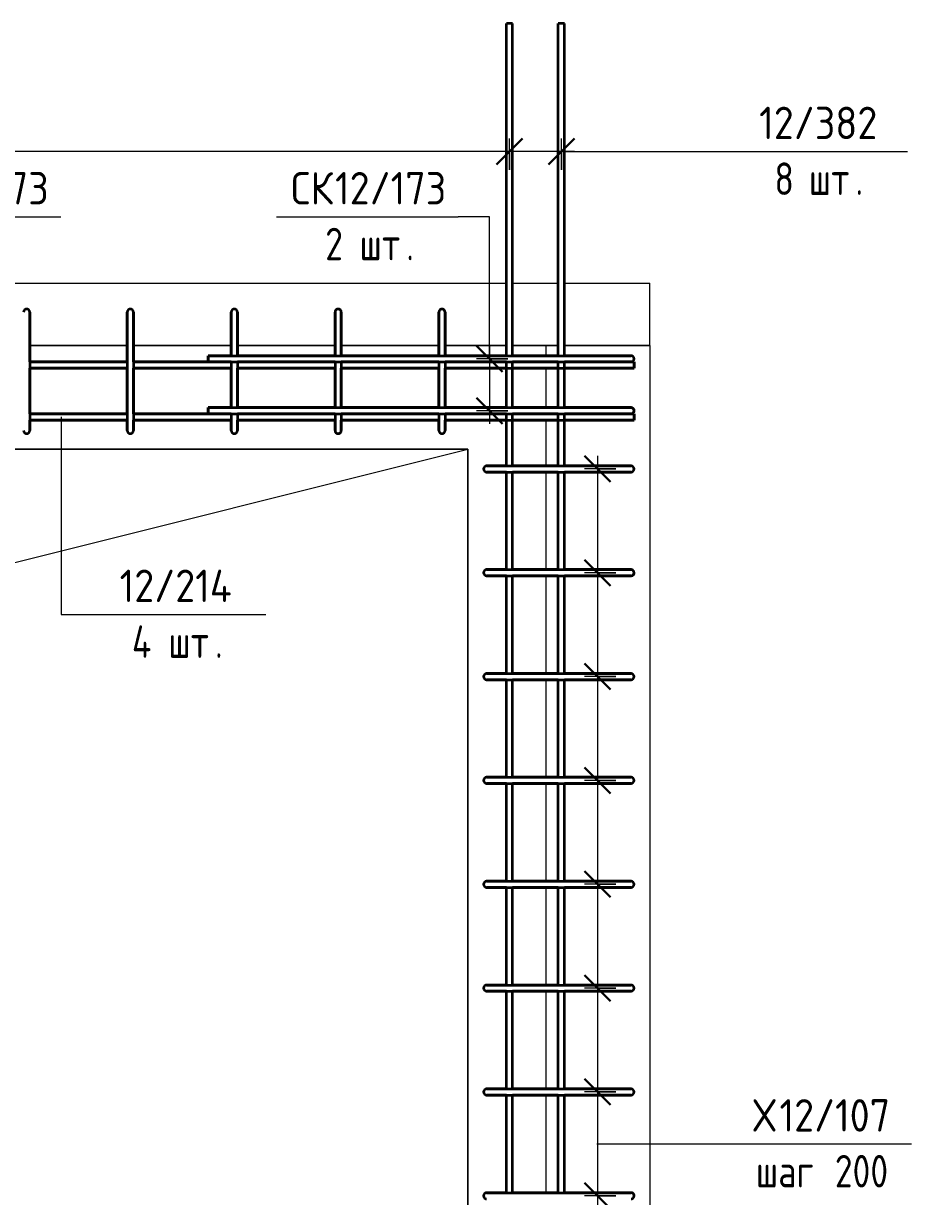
# Model space of a CAD drawing. Header units: millimetres. Extents: x -39709 to 12452, y -4989 to 80275.
# Drawn here: x 10721 to 12432, y 1411 to 3670 of the extents above; entities that cross this region are included whole.
import ezdxf

# ---------------------------------------------------------------- set-up
doc = ezdxf.new("R2010")
doc.units = ezdxf.units.MM
for name, color, linetype, lineweight in [('AA_Dim', 7, 'Continuous', 9), ('AA_Dim-25', 7, 'Continuous', 9), ('AA_Vinoska', 7, 'Continuous', 9), ('AF_Okno', 7, 'Continuous', 20), ('AF_Perekritie_Опалубка', 253, 'Continuous', 20), ('AF_Stena_Опалубка', 253, 'Continuous', 20), ('KR_Armatura_Tonkie', 7, 'Continuous', 20)]:
    doc.layers.add(name, color=color, linetype=linetype, lineweight=lineweight)
doc.styles.add('ISOCPEUR_6', font='isocpeur.TTF', dxfattribs={"width": 0.9, "height": 62.5})
doc.styles.add('ISOCPEUR_7', font='isocpeur.TTF', dxfattribs={"width": 0.8, "height": 62.5})
doc.dimstyles.new('10_Раскладка_арматуры_с_засечками', dxfattribs={"dimscale": 304.8, "dimtxt": 0.18, "dimasz": 0.164042, "dimexe": 0.082021, "dimexo": 0, "dimgap": 0, "dimtad": 1, "dimdec": 3, "dimrnd": 0.001, "dimdsep": 46, "dimtxsty": 'ISOCPEUR_7', "dimblk1": 'OBLIQUE', "dimblk2": 'OBLIQUE', "dimsah": 1, "dimcen": 0.09, "dimdle": 0.082021, "dimazin": 0, "dimtfac": 1, "dimtdec": 4, "dimtix": 1, "dimtmove": 0, "dimatfit": 3, "dimfxl": 1, "dimtvp": 1, "dimtolj": 1, "dimtzin": 0, "dimlwd": 18, "dimlwe": 18, "dimarcsym": 2})
doc.dimstyles.new('10_Раскладка_арматуры_с_засечками_3', dxfattribs={"dimscale": 304.8, "dimtxt": 0.18, "dimasz": 0.164042, "dimexe": 0.082021, "dimexo": 0, "dimgap": 0, "dimtad": 1, "dimdec": 3, "dimrnd": 0.001, "dimdsep": 46, "dimtxsty": 'ISOCPEUR_6', "dimblk1": 'OBLIQUE', "dimblk2": 'OBLIQUE', "dimsah": 1, "dimcen": 0.09, "dimdle": 0.082021, "dimazin": 0, "dimtfac": 1, "dimtdec": 4, "dimtix": 1, "dimtmove": 0, "dimatfit": 3, "dimfxl": 1, "dimtvp": 1, "dimtolj": 1, "dimtzin": 0, "dimlwd": 18, "dimlwe": 18, "dimarcsym": 2})

# ---------------------------------------------------------------- blocks, each defined once
blk = doc.blocks.new('231_Отверстие прямоугольное в стене _Окно_Стена_ - Отверстие прямоугольное с обрамлением-4137425-Схема обрамления отверстия в стене 1500х2500')
at = {"layer": 'AF_Okno', "lineweight": 9}
blk.add_line((-36479.9, 2550), (-35279.9, 2850), dxfattribs=at)
blk = doc.blocks.new('DIMBLOCK175-Схема обрамления отверстия в стене 1500х2500')
at = {"layer": 'AA_Dim-25', "lineweight": 30}
for p, q in [((11657.5, 3423.4), (11682.5, 3448.4)), ((11757.5, 3423.4), (11782.5, 3448.4)), ((11657.5, 3423.4), (11632.5, 3398.4)), ((11757.5, 3423.4), (11732.5, 3398.4))]:
    blk.add_line(p, q, dxfattribs=at)
at = {"layer": 'AA_Dim-25', "lineweight": 18}
for p, q in [((11657.5, 3388.1), (11657.5, 3448.4)), ((11757.5, 3388.1), (11757.5, 3448.4)), ((11782.5, 3423.4), (11657.5, 3423.4)), ((11657.5, 3423.4), (11657.5, 3388.1)), ((11757.5, 3423.4), (11757.5, 3388.1))]:
    blk.add_line(p, q, dxfattribs=at)
blk = doc.blocks.new('_Oblique')
at = {"color": 0, "linetype": 'ByBlock', "lineweight": -2}
blk.add_line((-0.5, -0.5), (0.5, 0.5), dxfattribs=at)
blk = doc.blocks.new('DIMBLOCK176-Схема обрамления отверстия в стене 1500х2500')
at = {"layer": 'AA_Dim-25', "lineweight": 30}
for p, q in [((9997.5, 3423.4), (10022.5, 3448.4)), ((11657.5, 3423.4), (11682.5, 3448.4)), ((9997.5, 3423.4), (9972.5, 3398.4)), ((11657.5, 3423.4), (11632.5, 3398.4))]:
    blk.add_line(p, q, dxfattribs=at)
at = {"layer": 'AA_Dim-25', "lineweight": 18}
for p, q in [((9997.5, 3388.1), (9997.5, 3448.4)), ((11657.5, 3388.1), (11657.5, 3448.4)), ((11657.5, 3423.4), (9997.5, 3423.4)), ((9997.5, 3423.4), (9997.5, 3388.1)), ((11657.5, 3423.4), (11657.5, 3388.1))]:
    blk.add_line(p, q, dxfattribs=at)
blk = doc.blocks.new('042_М_Арматуры - Диам длина поз _ Комментарий-3662934-Схема обрамления отверстия в стене 1500х2500')
at = {"layer": 'AA_Vinoska'}
blk.add_line((-34755.3, -236), (-34405.3, -236), dxfattribs=at)
blk = doc.blocks.new('DIMBLOCK190-Схема обрамления отверстия в стене 1500х2500')
at = {"layer": 'AA_Dim-25', "lineweight": 30}
for p, q in [((11826.8, 2812), (11801.8, 2837)), ((11826.8, 2812), (11851.8, 2787)), ((11826.8, 2612), (11801.8, 2637)), ((11826.8, 2612), (11851.8, 2587))]:
    blk.add_line(p, q, dxfattribs=at)
at = {"layer": 'AA_Dim-25', "lineweight": 18}
for p, q in [((11826.8, 2837), (11826.8, 2612)), ((11862.2, 2812), (11801.8, 2812)), ((11826.8, 2812), (11862.2, 2812)), ((11862.2, 2612), (11801.8, 2612)), ((11826.8, 2612), (11862.2, 2612))]:
    blk.add_line(p, q, dxfattribs=at)
blk = doc.blocks.new('DIMBLOCK191-Схема обрамления отверстия в стене 1500х2500')
at = {"layer": 'AA_Dim-25', "lineweight": 30}
for p, q in [((11826.8, 2612), (11801.8, 2637)), ((11826.8, 2612), (11851.8, 2587)), ((11826.8, 2412), (11801.8, 2437)), ((11826.8, 2412), (11851.8, 2387))]:
    blk.add_line(p, q, dxfattribs=at)
at = {"layer": 'AA_Dim-25', "lineweight": 18}
for p, q in [((11862.2, 2612), (11801.8, 2612)), ((11826.8, 2612), (11826.8, 2412)), ((11826.8, 2612), (11862.2, 2612)), ((11862.2, 2412), (11801.8, 2412)), ((11826.8, 2412), (11862.2, 2412))]:
    blk.add_line(p, q, dxfattribs=at)
blk = doc.blocks.new('DIMBLOCK192-Схема обрамления отверстия в стене 1500х2500')
at = {"layer": 'AA_Dim-25', "lineweight": 30}
for p, q in [((11826.8, 2412), (11801.8, 2437)), ((11826.8, 2412), (11851.8, 2387)), ((11826.8, 2212), (11801.8, 2237)), ((11826.8, 2212), (11851.8, 2187))]:
    blk.add_line(p, q, dxfattribs=at)
at = {"layer": 'AA_Dim-25', "lineweight": 18}
for p, q in [((11862.2, 2412), (11801.8, 2412)), ((11826.8, 2412), (11826.8, 2212)), ((11826.8, 2412), (11862.2, 2412)), ((11862.2, 2212), (11801.8, 2212)), ((11826.8, 2212), (11862.2, 2212))]:
    blk.add_line(p, q, dxfattribs=at)
blk = doc.blocks.new('DIMBLOCK193-Схема обрамления отверстия в стене 1500х2500')
at = {"layer": 'AA_Dim-25', "lineweight": 30}
for p, q in [((11826.8, 2212), (11801.8, 2237)), ((11826.8, 2212), (11851.8, 2187)), ((11826.8, 2012), (11801.8, 2037)), ((11826.8, 2012), (11851.8, 1987))]:
    blk.add_line(p, q, dxfattribs=at)
at = {"layer": 'AA_Dim-25', "lineweight": 18}
for p, q in [((11862.2, 2212), (11801.8, 2212)), ((11826.8, 2212), (11826.8, 2012)), ((11826.8, 2212), (11862.2, 2212)), ((11862.2, 2012), (11801.8, 2012)), ((11826.8, 2012), (11862.2, 2012))]:
    blk.add_line(p, q, dxfattribs=at)
blk = doc.blocks.new('DIMBLOCK194-Схема обрамления отверстия в стене 1500х2500')
at = {"layer": 'AA_Dim-25', "lineweight": 30}
for p, q in [((11826.8, 2012), (11801.8, 2037)), ((11826.8, 2012), (11851.8, 1987)), ((11826.8, 1812), (11801.8, 1837)), ((11826.8, 1812), (11851.8, 1787))]:
    blk.add_line(p, q, dxfattribs=at)
at = {"layer": 'AA_Dim-25', "lineweight": 18}
for p, q in [((11862.2, 2012), (11801.8, 2012)), ((11826.8, 2012), (11826.8, 1812)), ((11826.8, 2012), (11862.2, 2012)), ((11862.2, 1812), (11801.8, 1812)), ((11826.8, 1812), (11862.2, 1812))]:
    blk.add_line(p, q, dxfattribs=at)
blk = doc.blocks.new('DIMBLOCK195-Схема обрамления отверстия в стене 1500х2500')
at = {"layer": 'AA_Dim-25', "lineweight": 30}
for p, q in [((11826.8, 1812), (11801.8, 1837)), ((11826.8, 1812), (11851.8, 1787)), ((11826.8, 1612), (11801.8, 1637)), ((11826.8, 1612), (11851.8, 1587))]:
    blk.add_line(p, q, dxfattribs=at)
at = {"layer": 'AA_Dim-25', "lineweight": 18}
for p, q in [((11862.2, 1812), (11801.8, 1812)), ((11826.8, 1812), (11826.8, 1612)), ((11826.8, 1812), (11862.2, 1812)), ((11862.2, 1612), (11801.8, 1612)), ((11826.8, 1612), (11862.2, 1612))]:
    blk.add_line(p, q, dxfattribs=at)
blk = doc.blocks.new('DIMBLOCK196-Схема обрамления отверстия в стене 1500х2500')
at = {"layer": 'AA_Dim-25', "lineweight": 30}
for p, q in [((11826.8, 1612), (11801.8, 1637)), ((11826.8, 1612), (11851.8, 1587)), ((11826.8, 1412), (11801.8, 1437)), ((11826.8, 1412), (11851.8, 1387))]:
    blk.add_line(p, q, dxfattribs=at)
at = {"layer": 'AA_Dim-25', "lineweight": 18}
for p, q in [((11862.2, 1612), (11801.8, 1612)), ((11826.8, 1612), (11826.8, 1412)), ((11826.8, 1612), (11862.2, 1612)), ((11862.2, 1412), (11801.8, 1412)), ((11826.8, 1412), (11862.2, 1412))]:
    blk.add_line(p, q, dxfattribs=at)
blk = doc.blocks.new('DIMBLOCK197-Схема обрамления отверстия в стене 1500х2500')
at = {"layer": 'AA_Dim-25', "lineweight": 30}
for p, q in [((11826.8, 1412), (11801.8, 1437)), ((11826.8, 1412), (11851.8, 1387)), ((11826.8, 1212), (11801.8, 1237)), ((11826.8, 1212), (11851.8, 1187))]:
    blk.add_line(p, q, dxfattribs=at)
at = {"layer": 'AA_Dim-25', "lineweight": 18}
for p, q in [((11862.2, 1412), (11801.8, 1412)), ((11826.8, 1412), (11826.8, 1212)), ((11826.8, 1412), (11862.2, 1412)), ((11862.2, 1212), (11801.8, 1212)), ((11826.8, 1212), (11862.2, 1212))]:
    blk.add_line(p, q, dxfattribs=at)
blk = doc.blocks.new('DIMBLOCK215-Схема обрамления отверстия в стене 1500х2500')
at = {"layer": 'AA_Dim-25', "lineweight": 30}
for p, q in [((11618.9, 3024), (11593.9, 3049)), ((11618.9, 3024), (11643.9, 2999)), ((11618.9, 2924), (11593.9, 2949)), ((11618.9, 2924), (11643.9, 2899))]:
    blk.add_line(p, q, dxfattribs=at)
at = {"layer": 'AA_Dim-25', "lineweight": 18}
for p, q in [((11618.9, 3049), (11618.9, 2899)), ((11654.3, 3024), (11593.9, 3024)), ((11618.9, 3024), (11654.3, 3024)), ((11654.3, 2924), (11593.9, 2924)), ((11618.9, 2924), (11654.3, 2924))]:
    blk.add_line(p, q, dxfattribs=at)

msp = doc.modelspace()

# ---------------------------------------------------------------- linework, layer by layer
at = {"layer": 'AA_Vinoska'}
for p, q in [((11760.1668, 3423.439), (12073.8699, 3423.439)), ((11618.9402, 3297.6577), (11558.8267, 3297.6577)), ((11618.9402, 3032.9737), (11618.9402, 3297.6577)), ((10794.0823, 2912.3553), (10794.0823, 2531.8292)), ((10794.0823, 2531.8292), (10838.5594, 2531.8292)), ((11825.7535, 1511.8911), (12081.7192, 1511.8911))]:
    msp.add_line(p, q, dxfattribs=at)
at = {"layer": 'AF_Perekritie_Опалубка'}
for p, q in [((10003.4932, 3170), (11651.4932, 3170)), ((11663.4932, 3170), (11751.4932, 3170)), ((11763.4932, 3170), (11927.4932, 3170)), ((11927.4932, 3050), (11927.4932, 3170)), ((10921.4932, 3050), (10733.4932, 3050)), ((11121.4932, 3050), (10933.4932, 3050)), ((11321.4932, 3050), (11133.4932, 3050)), ((11521.4932, 3050), (11333.4932, 3050)), ((11651.4932, 3050), (11533.4932, 3050)), ((11751.4932, 3050), (11663.4932, 3050)), ((11927.4932, 3050), (11763.4932, 3050))]:
    msp.add_line(p, q, dxfattribs=at)
at = {"layer": 'AF_Stena_Опалубка'}
for p, q in [((10921.4932, 3050), (10733.4932, 3050)), ((10733.4932, 3050), (10921.4932, 3050)), ((11121.4932, 3050), (10933.4932, 3050)), ((10933.4932, 3050), (11121.4932, 3050)), ((11321.4932, 3050), (11133.4932, 3050)), ((11133.4932, 3050), (11321.4932, 3050)), ((11521.4932, 3050), (11333.4932, 3050)), ((11333.4932, 3050), (11521.4932, 3050)), ((11651.4932, 3050), (11533.4932, 3050)), ((11533.4932, 3050), (11651.4932, 3050)), ((11727.4932, 3050), (11663.4932, 3050)), ((11663.4932, 3050), (11727.4932, 3050)), ((11727.4932, 3050), (11751.4932, 3050)), ((11727.4932, 3050), (11727.4932, 3030)), ((11763.4932, 3050), (11927.4932, 3050)), ((11927.4932, 3050), (11927.4932, -489.2343)), ((11727.4932, 3006), (11727.4932, 2930)), ((11727.4932, 2906), (11727.4932, 2818)), ((10077.4932, 2850), (11577.4932, 2850)), ((11577.4932, 2850), (10077.4932, 2850)), ((11577.4932, 2850), (11577.4932, 350)), ((11577.4932, 350), (11577.4932, 2850)), ((11727.4932, 2806), (11727.4932, 2618)), ((11727.4932, 2606), (11727.4932, 2418)), ((11727.4932, 2406), (11727.4932, 2218)), ((11727.4932, 2206), (11727.4932, 2018)), ((11727.4932, 2006), (11727.4932, 1818)), ((11727.4932, 1806), (11727.4932, 1618)), ((11727.4932, 1606), (11727.4932, 1418))]:
    msp.add_line(p, q, dxfattribs=at)
at = {"layer": 'KR_Armatura_Tonkie', "lineweight": 35}
for p, q in [((11663.4932, 3670), (11651.4932, 3670)), ((11651.4932, 3030), (11651.4932, 3670)), ((11663.4932, 3670), (11651.4932, 3670)), ((11651.4932, 3030), (11651.4932, 3670)), ((11663.4932, 3030), (11663.4932, 3670)), ((11663.4932, 3030), (11663.4932, 3670)), ((11763.4932, 3670), (11751.4932, 3670)), ((11751.4932, 3030), (11751.4932, 3670)), ((11763.4932, 3670), (11751.4932, 3670)), ((11751.4932, 3030), (11751.4932, 3670)), ((11763.4932, 3030), (11763.4932, 3670)), ((11763.4932, 3030), (11763.4932, 3670)), ((10733.4932, 3103.4558), (10733.4932, 3114)), ((10733.4932, 3114), (10733.4932, 3078)), ((10733.4932, 3078), (10733.4932, 3114)), ((10733.4932, 3114), (10733.4932, 3052.5442)), ((10733.4932, 3066.2903), (10733.4932, 3103.4558)), ((10921.4932, 3078), (10921.4932, 3114)), ((10921.4932, 3114), (10921.4932, 3052.5442)), ((10921.4932, 3066.2903), (10921.4932, 3103.4558)), ((10921.4932, 3103.4558), (10921.4932, 3078)), ((10921.4932, 3103.4558), (10921.4932, 3103.4558)), ((10933.4932, 3103.4558), (10933.4932, 3114)), ((10933.4932, 3114), (10933.4932, 3078)), ((10933.4932, 3078), (10933.4932, 3114)), ((10933.4932, 3114), (10933.4932, 3052.5442)), ((10933.4932, 3066.2903), (10933.4932, 3103.4558)), ((11121.4932, 3078), (11121.4932, 3114)), ((11121.4932, 3114), (11121.4932, 3052.5442)), ((11121.4932, 3066.2903), (11121.4932, 3103.4558)), ((11121.4932, 3103.4558), (11121.4932, 3078)), ((11121.4932, 3103.4558), (11121.4932, 3103.4558)), ((11133.4932, 3103.4558), (11133.4932, 3114)), ((11133.4932, 3114), (11133.4932, 3078)), ((11133.4932, 3078), (11133.4932, 3114)), ((11133.4932, 3114), (11133.4932, 3052.5442)), ((11133.4932, 3066.2903), (11133.4932, 3103.4558)), ((11321.4932, 3078), (11321.4932, 3114)), ((11321.4932, 3114), (11321.4932, 3052.5442)), ((11321.4932, 3066.2903), (11321.4932, 3103.4558)), ((11321.4932, 3103.4558), (11321.4932, 3078)), ((11321.4932, 3103.4558), (11321.4932, 3103.4558)), ((11333.4932, 3103.4558), (11333.4932, 3114)), ((11333.4932, 3114), (11333.4932, 3078)), ((11333.4932, 3078), (11333.4932, 3114)), ((11333.4932, 3114), (11333.4932, 3052.5442)), ((11333.4932, 3066.2903), (11333.4932, 3103.4558)), ((11521.4932, 3078), (11521.4932, 3114)), ((11521.4932, 3114), (11521.4932, 3052.5442)), ((11521.4932, 3066.2903), (11521.4932, 3103.4558)), ((11521.4932, 3103.4558), (11521.4932, 3078)), ((11521.4932, 3103.4558), (11521.4932, 3103.4558)), ((11533.4932, 3103.4558), (11533.4932, 3114)), ((11533.4932, 3114), (11533.4932, 3078)), ((11533.4932, 3078), (11533.4932, 3114)), ((11533.4932, 3114), (11533.4932, 3052.5442)), ((11533.4932, 3066.2903), (11533.4932, 3103.4558)), ((10733.4932, 3078), (10733.4932, 2922)), ((10733.4932, 3018), (10733.4932, 3078)), ((10921.4932, 3078), (10921.4932, 2922)), ((10921.4932, 3018), (10921.4932, 3078)), ((10933.4932, 3078), (10933.4932, 2922)), ((10933.4932, 3018), (10933.4932, 3078)), ((11121.4932, 3078), (11121.4932, 3030)), ((11121.4932, 3030), (11121.4932, 3078)), ((11133.4932, 3078), (11133.4932, 3030)), ((11133.4932, 3030), (11133.4932, 3078)), ((11321.4932, 3078), (11321.4932, 3030)), ((11321.4932, 3030), (11321.4932, 3078)), ((11333.4932, 3078), (11333.4932, 3030)), ((11333.4932, 3030), (11333.4932, 3078)), ((11521.4932, 3078), (11521.4932, 3030)), ((11521.4932, 3030), (11521.4932, 3078)), ((11533.4932, 3078), (11533.4932, 3030)), ((11533.4932, 3030), (11533.4932, 3078)), ((10733.4932, 3052.5442), (10733.4932, 3018)), ((10921.4932, 3052.5442), (10921.4932, 3018)), ((10933.4932, 3052.5442), (10933.4932, 3018)), ((11121.4932, 3052.5442), (11121.4932, 3030)), ((11133.4932, 3052.5442), (11133.4932, 3030)), ((11321.4932, 3052.5442), (11321.4932, 3030)), ((11333.4932, 3052.5442), (11333.4932, 3030)), ((11521.4932, 3052.5442), (11521.4932, 3030)), ((11533.4932, 3052.5442), (11533.4932, 3030)), ((11077.4932, 3030), (11855.4932, 3030)), ((11077.4932, 3018), (11077.4932, 3030)), ((11121.4932, 3030), (11077.4932, 3030)), ((11077.4932, 3030), (11077.4932, 3018)), ((11321.4932, 3030), (11133.4932, 3030)), ((11521.4932, 3030), (11333.4932, 3030)), ((11651.4932, 3030), (11533.4932, 3030)), ((11751.4932, 3030), (11663.4932, 3030)), ((11855.4932, 3030), (11763.4932, 3030)), ((11855.4932, 3030), (11891.4932, 3030)), ((11891.4932, 3030), (11855.4932, 3030)), ((10733.4932, 3018), (10921.4932, 3018)), ((10733.4932, 3018), (10921.4932, 3018)), ((10921.4932, 3018), (10733.4932, 3018)), ((10733.4932, 2922), (10733.4932, 3006)), ((10733.4932, 3006), (10921.4932, 3006)), ((10733.4932, 3006), (10921.4932, 3006)), ((10921.4932, 3006), (10733.4932, 3006)), ((10921.4932, 2922), (10921.4932, 3006)), ((10933.4932, 3018), (11121.4932, 3018)), ((10933.4932, 3018), (11121.4932, 3018)), ((11121.4932, 3018), (10933.4932, 3018)), ((10933.4932, 2922), (10933.4932, 3006)), ((10933.4932, 3006), (11121.4932, 3006)), ((10933.4932, 3006), (11121.4932, 3006)), ((11121.4932, 3006), (10933.4932, 3006)), ((11077.4932, 3018), (11855.4932, 3018)), ((11121.4932, 3018), (11077.4932, 3018)), ((11121.4932, 3018), (11121.4932, 2930)), ((11121.4932, 2930), (11121.4932, 3006)), ((11133.4932, 3018), (11133.4932, 2930)), ((11133.4932, 3018), (11321.4932, 3018)), ((11133.4932, 3018), (11321.4932, 3018)), ((11321.4932, 3018), (11133.4932, 3018)), ((11321.4932, 3018), (11133.4932, 3018)), ((11133.4932, 2930), (11133.4932, 3006)), ((11133.4932, 3006), (11321.4932, 3006)), ((11133.4932, 3006), (11321.4932, 3006)), ((11321.4932, 3006), (11133.4932, 3006)), ((11321.4932, 3018), (11321.4932, 2930)), ((11321.4932, 2930), (11321.4932, 3006)), ((11333.4932, 3018), (11333.4932, 2930)), ((11333.4932, 3018), (11521.4932, 3018)), ((11333.4932, 3018), (11521.4932, 3018)), ((11521.4932, 3018), (11333.4932, 3018)), ((11521.4932, 3018), (11333.4932, 3018)), ((11333.4932, 2930), (11333.4932, 3006)), ((11333.4932, 3006), (11521.4932, 3006)), ((11333.4932, 3006), (11521.4932, 3006)), ((11521.4932, 3006), (11333.4932, 3006)), ((11521.4932, 3018), (11521.4932, 2930)), ((11521.4932, 2930), (11521.4932, 3006)), ((11533.4932, 3018), (11533.4932, 2930)), ((11533.4932, 3018), (11897.4932, 3018)), ((11533.4932, 3018), (11651.4932, 3018)), ((11651.4932, 3018), (11533.4932, 3018)), ((11651.4932, 3018), (11533.4932, 3018)), ((11533.4932, 2930), (11533.4932, 3006)), ((11533.4932, 3006), (11897.4932, 3006)), ((11533.4932, 3006), (11651.4932, 3006)), ((11651.4932, 3006), (11533.4932, 3006)), ((11651.4932, 2930), (11651.4932, 3018)), ((11651.4932, 2930), (11651.4932, 3006)), ((11663.4932, 3018), (11751.4932, 3018)), ((11663.4932, 2930), (11663.4932, 3018)), ((11751.4932, 3018), (11663.4932, 3018)), ((11751.4932, 3018), (11663.4932, 3018)), ((11663.4932, 3006), (11751.4932, 3006)), ((11663.4932, 2930), (11663.4932, 3006)), ((11751.4932, 3006), (11663.4932, 3006)), ((11751.4932, 2930), (11751.4932, 3018)), ((11751.4932, 2930), (11751.4932, 3006)), ((11763.4932, 3018), (11897.4932, 3018)), ((11763.4932, 2930), (11763.4932, 3018)), ((11897.4932, 3018), (11763.4932, 3018)), ((11855.4932, 3018), (11763.4932, 3018)), ((11763.4932, 3006), (11897.4932, 3006)), ((11763.4932, 2930), (11763.4932, 3006)), ((11897.4932, 3006), (11763.4932, 3006)), ((11855.4932, 3018), (11891.4932, 3018)), ((11891.4932, 3018), (11855.4932, 3018)), ((11897.4932, 3006), (11897.4932, 3018)), ((11897.4932, 3006), (11897.4932, 3018)), ((11897.4932, 3018), (11897.4932, 3006)), ((10733.4932, 2922), (10733.4932, 2886)), ((10733.4932, 2917.9625), (10733.4932, 2922)), ((10733.4932, 2918), (10921.4932, 2918)), ((10733.4932, 2918), (10921.4932, 2918)), ((10921.4932, 2918), (10733.4932, 2918)), ((10921.4932, 2922), (10921.4932, 2886)), ((10921.4932, 2917.9625), (10921.4932, 2922)), ((10933.4932, 2922), (10933.4932, 2886)), ((10933.4932, 2917.9625), (10933.4932, 2922)), ((10933.4932, 2918), (11121.4932, 2918)), ((10933.4932, 2918), (11121.4932, 2918)), ((11121.4932, 2918), (10933.4932, 2918)), ((11077.4932, 2930), (11855.4932, 2930)), ((11077.4932, 2918), (11077.4932, 2930)), ((11121.4932, 2930), (11077.4932, 2930)), ((11077.4932, 2930), (11077.4932, 2918)), ((11077.4932, 2918), (11855.4932, 2918)), ((11121.4932, 2918), (11077.4932, 2918)), ((11121.4932, 2917.9625), (11121.4932, 2886)), ((11321.4932, 2930), (11133.4932, 2930)), ((11133.4932, 2918), (11321.4932, 2918)), ((11133.4932, 2918), (11321.4932, 2918)), ((11321.4932, 2918), (11133.4932, 2918)), ((11321.4932, 2918), (11133.4932, 2918)), ((11133.4932, 2917.9625), (11133.4932, 2886)), ((11321.4932, 2917.9625), (11321.4932, 2886)), ((11521.4932, 2930), (11333.4932, 2930)), ((11333.4932, 2918), (11521.4932, 2918)), ((11333.4932, 2918), (11521.4932, 2918)), ((11521.4932, 2918), (11333.4932, 2918)), ((11521.4932, 2918), (11333.4932, 2918)), ((11333.4932, 2917.9625), (11333.4932, 2886)), ((11521.4932, 2917.9625), (11521.4932, 2886)), ((11651.4932, 2930), (11533.4932, 2930)), ((11533.4932, 2918), (11897.4932, 2918)), ((11533.4932, 2918), (11651.4932, 2918)), ((11651.4932, 2918), (11533.4932, 2918)), ((11651.4932, 2918), (11533.4932, 2918)), ((11533.4932, 2917.9625), (11533.4932, 2886)), ((11651.4932, 2818), (11651.4932, 2918)), ((11751.4932, 2930), (11663.4932, 2930)), ((11663.4932, 2918), (11751.4932, 2918)), ((11663.4932, 2818), (11663.4932, 2918)), ((11751.4932, 2918), (11663.4932, 2918)), ((11751.4932, 2918), (11663.4932, 2918)), ((11751.4932, 2818), (11751.4932, 2918)), ((11855.4932, 2930), (11763.4932, 2930)), ((11763.4932, 2918), (11897.4932, 2918)), ((11763.4932, 2818), (11763.4932, 2918)), ((11897.4932, 2918), (11763.4932, 2918)), ((11855.4932, 2918), (11763.4932, 2918)), ((11855.4932, 2930), (11891.4932, 2930)), ((11891.4932, 2930), (11855.4932, 2930)), ((11855.4932, 2918), (11891.4932, 2918)), ((11891.4932, 2918), (11855.4932, 2918)), ((11897.4932, 2906), (11897.4932, 2918)), ((11897.4932, 2906), (11897.4932, 2918)), ((11897.4932, 2918), (11897.4932, 2906)), ((10733.4932, 2906), (10921.4932, 2906)), ((10733.4932, 2906), (10921.4932, 2906)), ((10921.4932, 2906), (10733.4932, 2906)), ((10733.4932, 2886), (10733.4932, 2905.9117)), ((10921.4932, 2886), (10921.4932, 2905.9117)), ((10933.4932, 2906), (11121.4932, 2906)), ((10933.4932, 2906), (11121.4932, 2906)), ((11121.4932, 2906), (10933.4932, 2906)), ((10933.4932, 2886), (10933.4932, 2905.9117)), ((11121.4932, 2886), (11121.4932, 2905.9117)), ((11133.4932, 2906), (11321.4932, 2906)), ((11133.4932, 2906), (11321.4932, 2906)), ((11321.4932, 2906), (11133.4932, 2906)), ((11133.4932, 2886), (11133.4932, 2905.9117)), ((11321.4932, 2886), (11321.4932, 2905.9117)), ((11333.4932, 2906), (11521.4932, 2906)), ((11333.4932, 2906), (11521.4932, 2906)), ((11521.4932, 2906), (11333.4932, 2906)), ((11333.4932, 2886), (11333.4932, 2905.9117)), ((11521.4932, 2886), (11521.4932, 2905.9117)), ((11533.4932, 2906), (11897.4932, 2906)), ((11533.4932, 2906), (11651.4932, 2906)), ((11651.4932, 2906), (11533.4932, 2906)), ((11533.4932, 2886), (11533.4932, 2905.9117)), ((11651.4932, 2818), (11651.4932, 2906)), ((11663.4932, 2906), (11751.4932, 2906)), ((11663.4932, 2818), (11663.4932, 2906)), ((11751.4932, 2906), (11663.4932, 2906)), ((11751.4932, 2818), (11751.4932, 2906)), ((11763.4932, 2906), (11897.4932, 2906)), ((11763.4932, 2818), (11763.4932, 2906)), ((11897.4932, 2906), (11763.4932, 2906)), ((11649.4932, 2818), (11613.4932, 2818)), ((11613.4932, 2818), (11649.4932, 2818)), ((11649.4932, 2806), (11613.4932, 2806)), ((11613.4932, 2806), (11649.4932, 2806)), ((11651.4932, 2818), (11649.4932, 2818)), ((11649.4932, 2818), (11855.4932, 2818)), ((11651.4932, 2806), (11649.4932, 2806)), ((11649.4932, 2806), (11855.4932, 2806)), ((11651.4932, 2618), (11651.4932, 2806)), ((11651.4932, 2618), (11651.4932, 2806)), ((11751.4932, 2818), (11663.4932, 2818)), ((11751.4932, 2806), (11663.4932, 2806)), ((11663.4932, 2618), (11663.4932, 2806)), ((11663.4932, 2618), (11663.4932, 2806)), ((11751.4932, 2618), (11751.4932, 2806)), ((11751.4932, 2618), (11751.4932, 2806)), ((11855.4932, 2818), (11763.4932, 2818)), ((11855.4932, 2806), (11763.4932, 2806)), ((11763.4932, 2618), (11763.4932, 2806)), ((11763.4932, 2618), (11763.4932, 2806)), ((11792.8718, 2818), (11830.0373, 2818)), ((11792.8718, 2806), (11830.0373, 2806)), ((11830.0373, 2818), (11891.4932, 2818)), ((11830.0373, 2806), (11891.4932, 2806)), ((11880.949, 2818), (11843.7835, 2818)), ((11880.949, 2806), (11843.7835, 2806)), ((11891.4932, 2818), (11855.4932, 2818)), ((11855.4932, 2818), (11891.4932, 2818)), ((11891.4932, 2806), (11855.4932, 2806)), ((11855.4932, 2806), (11880.949, 2806)), ((11891.4932, 2818), (11880.949, 2818)), ((11880.949, 2806), (11880.949, 2806)), ((11649.4932, 2618), (11613.4932, 2618)), ((11613.4932, 2618), (11649.4932, 2618)), ((11649.4932, 2606), (11613.4932, 2606)), ((11613.4932, 2606), (11649.4932, 2606)), ((11651.4932, 2618), (11649.4932, 2618)), ((11649.4932, 2618), (11855.4932, 2618)), ((11651.4932, 2606), (11649.4932, 2606)), ((11649.4932, 2606), (11855.4932, 2606)), ((11651.4932, 2418), (11651.4932, 2606)), ((11651.4932, 2418), (11651.4932, 2606)), ((11751.4932, 2618), (11663.4932, 2618)), ((11751.4932, 2606), (11663.4932, 2606)), ((11663.4932, 2418), (11663.4932, 2606)), ((11663.4932, 2418), (11663.4932, 2606)), ((11751.4932, 2418), (11751.4932, 2606)), ((11751.4932, 2418), (11751.4932, 2606)), ((11855.4932, 2618), (11763.4932, 2618)), ((11855.4932, 2606), (11763.4932, 2606)), ((11763.4932, 2418), (11763.4932, 2606)), ((11763.4932, 2418), (11763.4932, 2606)), ((11792.8718, 2618), (11830.0373, 2618)), ((11792.8718, 2606), (11830.0373, 2606)), ((11830.0373, 2618), (11891.4932, 2618)), ((11830.0373, 2606), (11891.4932, 2606)), ((11880.949, 2618), (11843.7835, 2618)), ((11880.949, 2606), (11843.7835, 2606)), ((11891.4932, 2618), (11855.4932, 2618)), ((11855.4932, 2618), (11891.4932, 2618)), ((11891.4932, 2606), (11855.4932, 2606)), ((11855.4932, 2606), (11880.949, 2606)), ((11891.4932, 2618), (11880.949, 2618)), ((11880.949, 2606), (11880.949, 2606)), ((11649.4932, 2418), (11613.4932, 2418)), ((11613.4932, 2418), (11649.4932, 2418)), ((11651.4932, 2418), (11649.4932, 2418)), ((11649.4932, 2418), (11855.4932, 2418)), ((11751.4932, 2418), (11663.4932, 2418)), ((11855.4932, 2418), (11763.4932, 2418)), ((11792.8718, 2418), (11830.0373, 2418)), ((11830.0373, 2418), (11891.4932, 2418)), ((11880.949, 2418), (11843.7835, 2418)), ((11891.4932, 2418), (11855.4932, 2418)), ((11855.4932, 2418), (11891.4932, 2418)), ((11891.4932, 2418), (11880.949, 2418)), ((11649.4932, 2406), (11613.4932, 2406)), ((11613.4932, 2406), (11649.4932, 2406)), ((11651.4932, 2406), (11649.4932, 2406)), ((11649.4932, 2406), (11855.4932, 2406)), ((11651.4932, 2218), (11651.4932, 2406)), ((11651.4932, 2218), (11651.4932, 2406)), ((11751.4932, 2406), (11663.4932, 2406)), ((11663.4932, 2218), (11663.4932, 2406)), ((11663.4932, 2218), (11663.4932, 2406)), ((11751.4932, 2218), (11751.4932, 2406)), ((11751.4932, 2218), (11751.4932, 2406)), ((11855.4932, 2406), (11763.4932, 2406)), ((11763.4932, 2218), (11763.4932, 2406)), ((11763.4932, 2218), (11763.4932, 2406)), ((11792.8718, 2406), (11830.0373, 2406)), ((11830.0373, 2406), (11891.4932, 2406)), ((11880.949, 2406), (11843.7835, 2406)), ((11891.4932, 2406), (11855.4932, 2406)), ((11855.4932, 2406), (11880.949, 2406)), ((11880.949, 2406), (11880.949, 2406)), ((11649.4932, 2218), (11613.4932, 2218)), ((11613.4932, 2218), (11649.4932, 2218)), ((11651.4932, 2218), (11649.4932, 2218)), ((11649.4932, 2218), (11855.4932, 2218)), ((11751.4932, 2218), (11663.4932, 2218)), ((11855.4932, 2218), (11763.4932, 2218)), ((11792.8718, 2218), (11830.0373, 2218)), ((11830.0373, 2218), (11891.4932, 2218)), ((11880.949, 2218), (11843.7835, 2218)), ((11891.4932, 2218), (11855.4932, 2218)), ((11855.4932, 2218), (11891.4932, 2218)), ((11891.4932, 2218), (11880.949, 2218)), ((11649.4932, 2206), (11613.4932, 2206)), ((11613.4932, 2206), (11649.4932, 2206)), ((11651.4932, 2206), (11649.4932, 2206)), ((11649.4932, 2206), (11855.4932, 2206)), ((11651.4932, 2018), (11651.4932, 2206)), ((11651.4932, 2018), (11651.4932, 2206)), ((11751.4932, 2206), (11663.4932, 2206)), ((11663.4932, 2018), (11663.4932, 2206)), ((11663.4932, 2018), (11663.4932, 2206)), ((11751.4932, 2018), (11751.4932, 2206)), ((11751.4932, 2018), (11751.4932, 2206)), ((11855.4932, 2206), (11763.4932, 2206)), ((11763.4932, 2018), (11763.4932, 2206)), ((11763.4932, 2018), (11763.4932, 2206)), ((11792.8718, 2206), (11830.0373, 2206)), ((11830.0373, 2206), (11891.4932, 2206)), ((11880.949, 2206), (11843.7835, 2206)), ((11891.4932, 2206), (11855.4932, 2206)), ((11855.4932, 2206), (11880.949, 2206)), ((11880.949, 2206), (11880.949, 2206)), ((11649.4932, 2018), (11613.4932, 2018)), ((11613.4932, 2018), (11649.4932, 2018)), ((11651.4932, 2018), (11649.4932, 2018)), ((11649.4932, 2018), (11855.4932, 2018)), ((11751.4932, 2018), (11663.4932, 2018)), ((11855.4932, 2018), (11763.4932, 2018)), ((11792.8718, 2018), (11830.0373, 2018)), ((11830.0373, 2018), (11891.4932, 2018)), ((11880.949, 2018), (11843.7835, 2018)), ((11891.4932, 2018), (11855.4932, 2018)), ((11855.4932, 2018), (11891.4932, 2018)), ((11891.4932, 2018), (11880.949, 2018)), ((11649.4932, 2006), (11613.4932, 2006)), ((11613.4932, 2006), (11649.4932, 2006)), ((11651.4932, 2006), (11649.4932, 2006)), ((11649.4932, 2006), (11855.4932, 2006)), ((11651.4932, 1818), (11651.4932, 2006)), ((11651.4932, 1818), (11651.4932, 2006)), ((11751.4932, 2006), (11663.4932, 2006)), ((11663.4932, 1818), (11663.4932, 2006)), ((11663.4932, 1818), (11663.4932, 2006)), ((11751.4932, 1818), (11751.4932, 2006)), ((11751.4932, 1818), (11751.4932, 2006)), ((11855.4932, 2006), (11763.4932, 2006)), ((11763.4932, 1818), (11763.4932, 2006)), ((11763.4932, 1818), (11763.4932, 2006)), ((11792.8718, 2006), (11830.0373, 2006)), ((11830.0373, 2006), (11891.4932, 2006)), ((11880.949, 2006), (11843.7835, 2006)), ((11891.4932, 2006), (11855.4932, 2006)), ((11855.4932, 2006), (11880.949, 2006)), ((11880.949, 2006), (11880.949, 2006)), ((11649.4932, 1818), (11613.4932, 1818)), ((11613.4932, 1818), (11649.4932, 1818)), ((11651.4932, 1818), (11649.4932, 1818)), ((11649.4932, 1818), (11855.4932, 1818)), ((11751.4932, 1818), (11663.4932, 1818)), ((11855.4932, 1818), (11763.4932, 1818)), ((11792.8718, 1818), (11830.0373, 1818)), ((11830.0373, 1818), (11891.4932, 1818)), ((11880.949, 1818), (11843.7835, 1818)), ((11891.4932, 1818), (11855.4932, 1818)), ((11855.4932, 1818), (11891.4932, 1818)), ((11891.4932, 1818), (11880.949, 1818)), ((11649.4932, 1806), (11613.4932, 1806)), ((11613.4932, 1806), (11649.4932, 1806)), ((11651.4932, 1806), (11649.4932, 1806)), ((11649.4932, 1806), (11855.4932, 1806)), ((11651.4932, 1618), (11651.4932, 1806)), ((11651.4932, 1618), (11651.4932, 1806)), ((11751.4932, 1806), (11663.4932, 1806)), ((11663.4932, 1618), (11663.4932, 1806)), ((11663.4932, 1618), (11663.4932, 1806)), ((11751.4932, 1618), (11751.4932, 1806)), ((11751.4932, 1618), (11751.4932, 1806)), ((11855.4932, 1806), (11763.4932, 1806)), ((11763.4932, 1618), (11763.4932, 1806)), ((11763.4932, 1618), (11763.4932, 1806)), ((11792.8718, 1806), (11830.0373, 1806)), ((11830.0373, 1806), (11891.4932, 1806)), ((11880.949, 1806), (11843.7835, 1806)), ((11891.4932, 1806), (11855.4932, 1806)), ((11855.4932, 1806), (11880.949, 1806)), ((11880.949, 1806), (11880.949, 1806)), ((11649.4932, 1618), (11613.4932, 1618)), ((11613.4932, 1618), (11649.4932, 1618)), ((11649.4932, 1606), (11613.4932, 1606)), ((11613.4932, 1606), (11649.4932, 1606)), ((11651.4932, 1618), (11649.4932, 1618)), ((11649.4932, 1618), (11855.4932, 1618)), ((11651.4932, 1606), (11649.4932, 1606)), ((11649.4932, 1606), (11855.4932, 1606)), ((11651.4932, 1418), (11651.4932, 1606)), ((11651.4932, 1418), (11651.4932, 1606)), ((11751.4932, 1618), (11663.4932, 1618)), ((11751.4932, 1606), (11663.4932, 1606)), ((11663.4932, 1418), (11663.4932, 1606)), ((11663.4932, 1418), (11663.4932, 1606)), ((11751.4932, 1418), (11751.4932, 1606)), ((11751.4932, 1418), (11751.4932, 1606)), ((11855.4932, 1618), (11763.4932, 1618)), ((11855.4932, 1606), (11763.4932, 1606)), ((11763.4932, 1418), (11763.4932, 1606)), ((11763.4932, 1418), (11763.4932, 1606)), ((11792.8718, 1618), (11830.0373, 1618)), ((11792.8718, 1606), (11830.0373, 1606)), ((11830.0373, 1618), (11891.4932, 1618)), ((11830.0373, 1606), (11891.4932, 1606)), ((11880.949, 1618), (11843.7835, 1618)), ((11880.949, 1606), (11843.7835, 1606)), ((11891.4932, 1618), (11855.4932, 1618)), ((11855.4932, 1618), (11891.4932, 1618)), ((11891.4932, 1606), (11855.4932, 1606)), ((11855.4932, 1606), (11880.949, 1606)), ((11891.4932, 1618), (11880.949, 1618)), ((11880.949, 1606), (11880.949, 1606)), ((11649.4932, 1418), (11613.4932, 1418)), ((11613.4932, 1418), (11649.4932, 1418)), ((11651.4932, 1418), (11649.4932, 1418)), ((11649.4932, 1418), (11855.4932, 1418)), ((11751.4932, 1418), (11663.4932, 1418)), ((11855.4932, 1418), (11763.4932, 1418)), ((11792.8718, 1418), (11830.0373, 1418)), ((11830.0373, 1418), (11891.4932, 1418)), ((11880.949, 1418), (11843.7835, 1418)), ((11891.4932, 1418), (11855.4932, 1418)), ((11855.4932, 1418), (11891.4932, 1418)), ((11891.4932, 1418), (11880.949, 1418))]:
    msp.add_line(p, q, dxfattribs=at)
for centre, start, end in [((10727.4932, 3114), 360, 180), ((10727.4932, 3114), 360, 180), ((10727.4932, 3114), 360, 180), ((10927.4932, 3114), 360, 180), ((10927.4932, 3114), 360, 180), ((10927.4932, 3114), 360, 180), ((11127.4932, 3114), 360, 180), ((11127.4932, 3114), 360, 180), ((11127.4932, 3114), 360, 180), ((11327.4932, 3114), 360, 180), ((11327.4932, 3114), 46.7816423, 180), ((11327.4932, 3114), 360, 180), ((11327.4932, 3114), 360, 45), ((11527.4932, 3114), 360, 180), ((11527.4932, 3114), 360, 180), ((11527.4932, 3114), 135, 180), ((11527.4932, 3114), 360, 134.1708523), ((11891.4932, 3024), 270, 90), ((11891.4932, 3024), 270, 90), ((11891.4932, 2924), 270, 90), ((11891.4932, 2924), 32.2349977, 90), ((11891.4932, 2924), 270, 30), ((10727.4932, 2886), 180, 0), ((10727.4932, 2886), 180, 0), ((10927.4932, 2886), 180, 0), ((10927.4932, 2886), 180, 0), ((11127.4932, 2886), 180, 0), ((11127.4932, 2886), 180, 0), ((11327.4932, 2886), 180, 0), ((11327.4932, 2886), 180, 313.2183577), ((11327.4932, 2886), 315, 0), ((11527.4932, 2886), 180, 0), ((11527.4932, 2886), 180, 0), ((11613.4932, 2812), 90, 270), ((11613.4932, 2812), 90, 270), ((11891.4932, 2812), 270, 90), ((11891.4932, 2812), 270, 90), ((11891.4932, 2812), 270, 90), ((11613.4932, 2612), 90, 270), ((11613.4932, 2612), 90, 270), ((11891.4932, 2612), 270, 90), ((11891.4932, 2612), 15, 90), ((11891.4932, 2612), 270, 90), ((11891.4932, 2612), 270, 13.8354144), ((11613.4932, 2412), 90, 270), ((11613.4932, 2412), 90, 270), ((11891.4932, 2412), 270, 90), ((11891.4932, 2412), 270, 90), ((11891.4932, 2412), 270, 90), ((11613.4932, 2212), 90, 270), ((11613.4932, 2212), 90, 270), ((11891.4932, 2212), 270, 90), ((11891.4932, 2212), 270, 90), ((11891.4932, 2212), 270, 90), ((11613.4932, 2012), 90, 270), ((11613.4932, 2012), 90, 270), ((11891.4932, 2012), 270, 90), ((11891.4932, 2012), 270, 90), ((11891.4932, 2012), 270, 90), ((11613.4932, 1812), 90, 270), ((11613.4932, 1812), 90, 270), ((11891.4932, 1812), 270, 90), ((11891.4932, 1812), 270, 90), ((11891.4932, 1812), 270, 90), ((11613.4932, 1612), 90, 270), ((11613.4932, 1612), 90, 270), ((11891.4932, 1612), 270, 90), ((11891.4932, 1612), 270, 90), ((11891.4932, 1612), 270, 90), ((11613.4932, 1412), 90, 270), ((11613.4932, 1412), 90, 270), ((11891.4932, 1412), 270, 90), ((11891.4932, 1412), 347.5710336, 90), ((11891.4932, 1412), 270, 90)]:
    msp.add_arc(centre, 6, start, end, dxfattribs=at)

# ---------------------------------------------------------------- block references
at = {"layer": 'AA_Vinoska'}
for p in [(46829.1377, 3659.3977), (45198.5879, 3533.6165), (45964.0946, 3533.6165), (45593.8272, 2767.788), (46836.9871, 1747.8498)]:
    msp.add_blockref('042_М_Арматуры - Диам длина поз _ Комментарий-3662934-Схема обрамления отверстия в стене 1500х2500', p, dxfattribs=at)
at = {"layer": 'AF_Okno'}
msp.add_blockref('231_Отверстие прямоугольное в стене _Окно_Стена_ - Отверстие прямоугольное с обрамлением-4137425-Схема обрамления отверстия в стене 1500х2500', (46857.3675, 0), dxfattribs=at)

# ---------------------------------------------------------------- texts
at = {"layer": 'AA_Vinoska', "char_height": 62.5, "attachment_point": 1}
for s, insert, width, style in [('12/382', (12138.2984, 3509.6952), 277.784719, 'ISOCPEUR_6'), ('8 ', (12167.6109, 3402.2189), 80.16875, 'ISOCPEUR_7'), ('12/173', (10556.0181, 3383.9139), 263.354344, 'ISOCPEUR_6'), ('СК', (11236.6927, 3383.9139), 102.816422, 'ISOCPEUR_6'), ('12/173', (11321.5248, 3383.9139), 263.354344, 'ISOCPEUR_6'), ('шт', (12233.7567, 3402.2189), 109.0295, 'ISOCPEUR_7'), ('\\fISOCPEUR|b0|i0|c204|p34|;\\W.8;.', (12323.715, 3402.2189), 17.637125, 'ISOCPEUR_7'), ('2 ', (11302.5677, 3276.4376), 80.16875, 'ISOCPEUR_7'), ('шт', (11368.7136, 3276.4376), 109.0295, 'ISOCPEUR_7'), ('\\fISOCPEUR|b0|i0|c204|p34|;\\W.8;.', (11458.6719, 3276.4376), 17.637125, 'ISOCPEUR_7'), ('12/214', (10906.7004, 2618.0854), 268.765734, 'ISOCPEUR_6'), ('4 ', (10930.3004, 2510.6091), 84.978875, 'ISOCPEUR_7'), ('шт', (11000.415, 2510.6091), 109.0295, 'ISOCPEUR_7'), ('\\fISOCPEUR|b0|i0|c204|p34|;\\W.8;.', (11090.3733, 2510.6091), 17.637125, 'ISOCPEUR_7'), ('\\fISOCPEUR|b0|i0|c204|p34|;\\W.9;Х', (12126.7978, 1598.1473), 61.329094, 'ISOCPEUR_6'), ('12/107', (12177.3993, 1598.1473), 263.354344, 'ISOCPEUR_6'), ('шаг', (12131.7603, 1490.671), 145.907125, 'ISOCPEUR_7'), (' 200', (12252.1457, 1490.671), 166.751, 'ISOCPEUR_7')]:
    msp.add_mtext(s, dxfattribs=dict(at, insert=insert, width=width, style=style))

# ---------------------------------------------------------------- dimensions: what is measured, and where the dimension line sits
at = {"layer": 'AA_Dim', "lineweight": 18}
for base, p1, p2, override, picture, middle in [((9997.4932, 3423.4062), (11657.4932, 3388.0508), (9997.4932, 3388.0508), {"dimpost": '<>', "dimfxl": 1660}, 'DIMBLOCK176-Схема обрамления отверстия в стене 1500х2500', (10827.4932, 3454.6562)), ((11657.4932, 3423.4062), (11757.4932, 3388.0508), (11657.4932, 3388.0508), {"dimpost": '<>', "dimfxl": 100}, 'DIMBLOCK175-Схема обрамления отверстия в стене 1500х2500', (11707.4932, 3454.6562))]:
    dim = msp.add_linear_dim(base=base, p1=p1, p2=p2, dimstyle='10_Раскладка_арматуры_с_засечками', override=override, dxfattribs=at)
    dim.commit()
    dim.dimension.update_dxf_attribs({"geometry": picture, "text_midpoint": middle})
for base, p1, p2, dimstyle, override, picture, middle in [((11618.8965, 2924), (11654.2519, 3024), (11654.2519, 2924), '10_Раскладка_арматуры_с_засечками', {"dimpost": '<>', "dimfxl": 100}, 'DIMBLOCK215-Схема обрамления отверстия в стене 1500х2500', (11587.6465, 2974)), ((11826.8139, 2612), (11862.1692, 2812), (11862.1692, 2612), '10_Раскладка_арматуры_с_засечками_3', {"dimpost": '<>', "dimfxl": 200}, 'DIMBLOCK190-Схема обрамления отверстия в стене 1500х2500', (11795.5639, 2712)), ((11826.8139, 2412), (11862.1692, 2612), (11862.1692, 2412), '10_Раскладка_арматуры_с_засечками_3', {"dimpost": '<>', "dimfxl": 200}, 'DIMBLOCK191-Схема обрамления отверстия в стене 1500х2500', (11795.5639, 2512)), ((11826.8139, 2212), (11862.1692, 2412), (11862.1692, 2212), '10_Раскладка_арматуры_с_засечками_3', {"dimpost": '<>', "dimfxl": 200}, 'DIMBLOCK192-Схема обрамления отверстия в стене 1500х2500', (11795.5639, 2312)), ((11826.8139, 2012), (11862.1692, 2212), (11862.1692, 2012), '10_Раскладка_арматуры_с_засечками_3', {"dimpost": '<>', "dimfxl": 200}, 'DIMBLOCK193-Схема обрамления отверстия в стене 1500х2500', (11795.5639, 2112)), ((11826.8139, 1812), (11862.1692, 2012), (11862.1692, 1812), '10_Раскладка_арматуры_с_засечками_3', {"dimpost": '<>', "dimfxl": 200}, 'DIMBLOCK194-Схема обрамления отверстия в стене 1500х2500', (11795.5639, 1912)), ((11826.8139, 1612), (11862.1692, 1812), (11862.1692, 1612), '10_Раскладка_арматуры_с_засечками_3', {"dimpost": '<>', "dimfxl": 200}, 'DIMBLOCK195-Схема обрамления отверстия в стене 1500х2500', (11795.5639, 1712)), ((11826.8139, 1412), (11862.1692, 1612), (11862.1692, 1412), '10_Раскладка_арматуры_с_засечками_3', {"dimpost": '<>', "dimfxl": 200}, 'DIMBLOCK196-Схема обрамления отверстия в стене 1500х2500', (11795.5639, 1512)), ((11826.8139, 1212), (11862.1692, 1412), (11862.1692, 1212), '10_Раскладка_арматуры_с_засечками_3', {"dimpost": '<>', "dimfxl": 200}, 'DIMBLOCK197-Схема обрамления отверстия в стене 1500х2500', (11795.5639, 1312))]:
    dim = msp.add_linear_dim(base=base, p1=p1, p2=p2, angle=90, dimstyle=dimstyle, override=override, dxfattribs=at)
    dim.commit()
    dim.dimension.update_dxf_attribs({"geometry": picture, "text_midpoint": middle})

doc.saveas('drawing.dxf')
